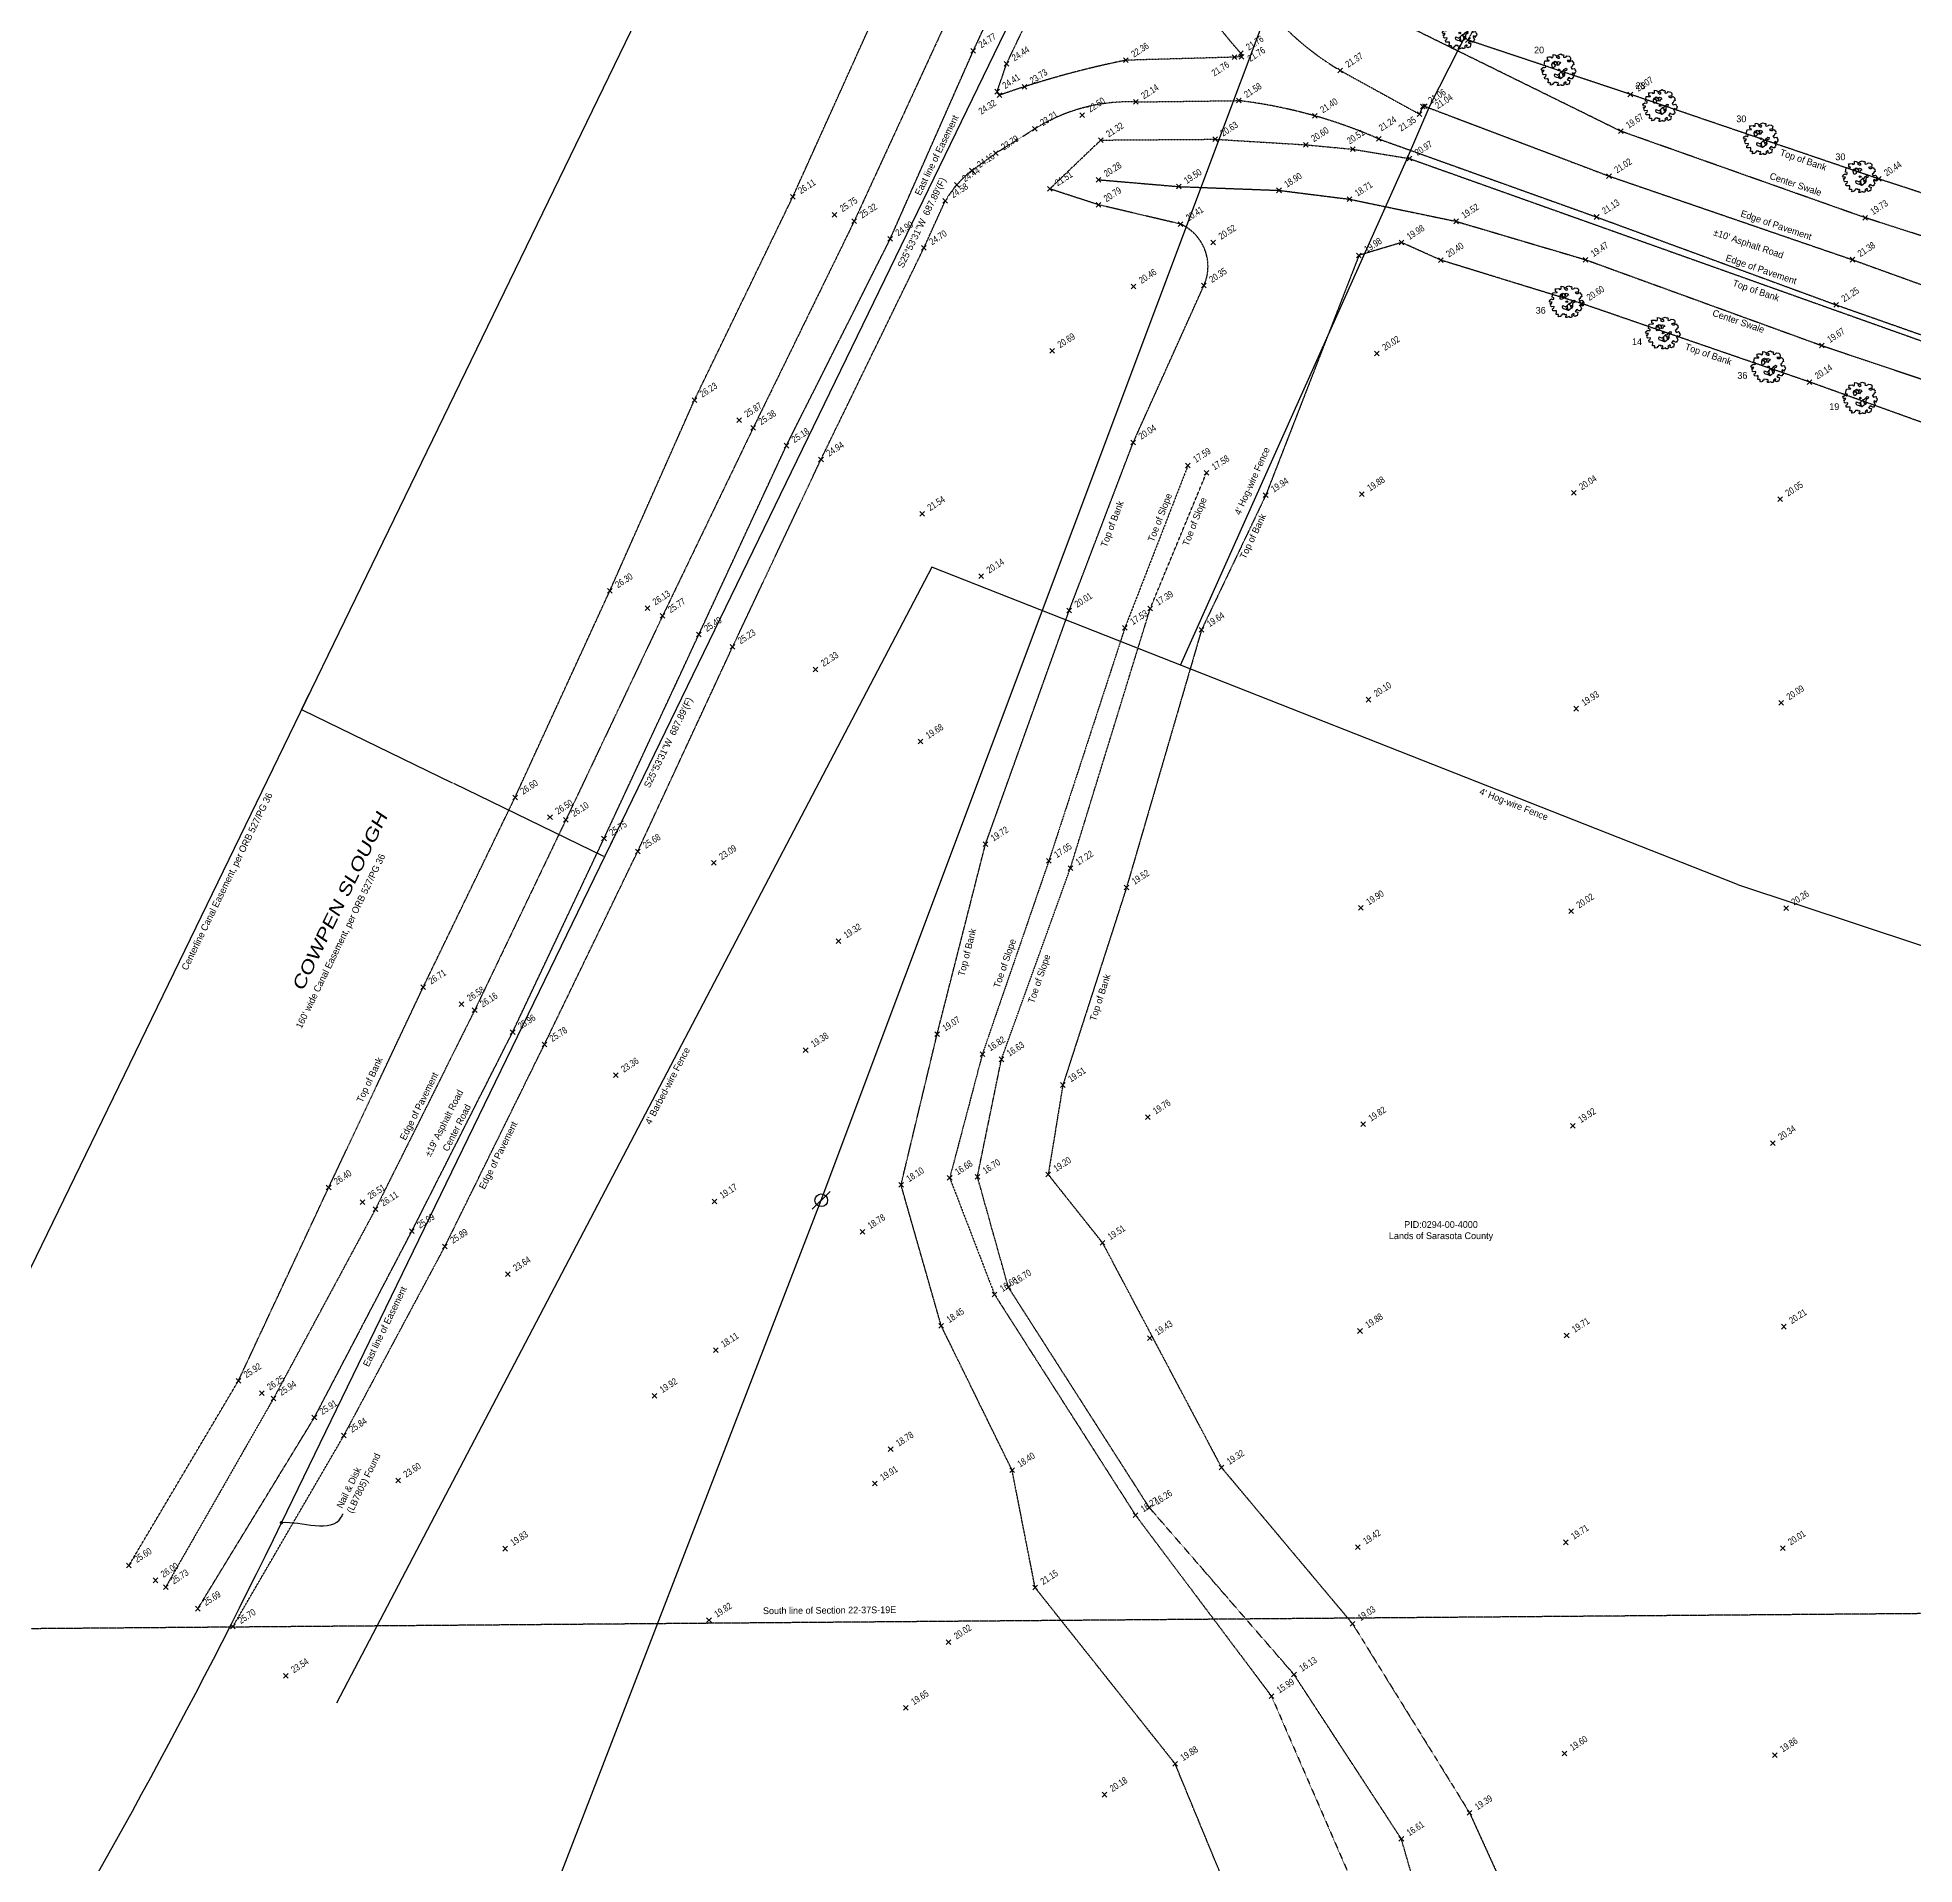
# Model space of a CAD drawing. Header units: inches. Extents: x -625442 to 34963, y -27993 to 66986.
# Drawn here: x -223873 to -218525, y 25550 to 30754 of the extents above; entities that cross this region are included whole.
import ezdxf
from ezdxf.enums import TextEntityAlignment as Align

# ---------------------------------------------------------------- set-up
doc = ezdxf.new("R2010")
doc.units = ezdxf.units.IN
doc.header["$LTSCALE"] = 0.5
doc.header["$MEASUREMENT"] = 0
doc.header["$PDMODE"] = 35
for name, pattern in [('CENTER2', [1.125, 0.75, -0.125, 0.125, -0.125]), ('CENTERX2', [4, 2.5, -0.5, 0.5, -0.5]), ('DASHED2', [0.375, 0.25, -0.125]), ('DIVIDE2', [0.625, 0.25, -0.125, 0, -0.125, 0, -0.125])]:
    doc.linetypes.add(name, pattern=pattern)
for name, color, linetype in [('BOUNDARY', 7, 'Continuous'), ('CL_ROAD', 227, 'CENTER2'), ('CL_SWALE', 227, 'CENTERX2'), ('EASEMENT', 7, 'Continuous'), ('EDGE OF PAVEMENT', 253, 'DASHED2'), ('FENCE', 7, 'FEN_LINE'), ('OVERHEAD WIRE', 251, 'OHE_POWER_LINE'), ('POWER POLE WOODMARK', 2, 'Continuous'), ('SECTION LINE', 101, 'DIVIDE2'), ('SPOT ELEVATION TEXT', 252, 'Continuous'), ('SURVEY MONUMENTS', 1, 'Continuous'), ('TEXT', 7, 'Continuous'), ('TOE OF SLOPE', 36, 'DIVIDE2'), ('TOP OF BANK', 252, 'DASHED2'), ('Trees-Anno', 43, 'Continuous'), ('TreesMARK', 46, 'Continuous')]:
    doc.layers.add(name, color=color, linetype=linetype)
doc.styles.add('BLDG', font='IC-Romans.shx', dxfattribs={"width": 0.8})
doc.styles.add('BRG', font='swissc.ttf', dxfattribs={"width": 1.5, "oblique": 8})
doc.styles.add('ROMANS', font='ROMANS.SHX', dxfattribs={"height": 0.2})
doc.styles.get("Standard").update_dxf_attribs({"font": 'Arial.ttf'})
doc.styles.add('TXT', font='IC-Romans.shx')
doc.linetypes.add('FEN_LINE', pattern='A,0.5,-0.2,[" X ",Standard,S=0.1,R=0,X=-0.1,Y=-0.05],-0.25', length=0.95)
doc.linetypes.add('OHE_POWER_LINE', pattern='A,0.43,["OE",ROMANS,S=0.07,R=0,X=0,Y=-0.036398],0.009979,-0.121091', length=0.56107)
doc.dimstyles.new('20 SCALE', dxfattribs={"dimtxt": 1.6, "dimasz": 2, "dimexe": 0.18, "dimexo": 0.0625, "dimgap": 0.04, "dimtad": 0, "dimdec": 1, "dimzin": 0, "dimdsep": 46, "dimtxsty": 'BLDG', "dimcen": 0.09, "dimaunit": 1, "dimadec": 4, "dimazin": 0, "dimtfac": 1, "dimtdec": 1, "dimtofl": 0, "dimtmove": 2, "dimatfit": 3, "dimfxl": 1, "dimtolj": 1, "dimtzin": 0, "dimarcsym": 0})

# ---------------------------------------------------------------- blocks, each defined once
blk = doc.blocks.new('SPT10')
at = {"color": 0, "linetype": 'Continuous'}
for p, q in [((-0.35, -0.35), (0.35, 0.35)), ((0.35, -0.35), (-0.35, 0.35))]:
    blk.add_line(p, q, dxfattribs=at)
blk = doc.blocks.new('SPT3')
at = {"color": 0, "linetype": 'ByBlock', "const_width": 0.25, "flags": 128}
blk.add_lwpolyline([(-0.125, 0, 1), (0.125, 0, 1)], format="xyb", close=True, dxfattribs=at)
blk = doc.blocks.new('TREE11')
at = {"linetype": 'Continuous'}
for p, q in [((-0.134, 0.178), (-0.184, 0.176)), ((-0.156, 0.177), (-0.179, 0.211)), ((-0.132, 0.24), (-0.134, 0.178)), ((-0.134, 0.178), (-0.103, 0.129)), ((-0.094, 0.242), (-0.047, 0.184)), ((-0.034, 0.247), (-0.058, 0.14)), ((0.006, -0.194), (-0.03, -0.231)), ((0.008, -0.119), (0.006, -0.244)), ((0.008, -0.167), (0.027, -0.23)), ((0.027, -0.23), (0.058, -0.256)), ((0.065, -0.059), (0.113, -0.104)), ((0.096, -0.089), (0.115, -0.156)), ((0.113, -0.104), (0.17, -0.108)), ((0.115, -0.156), (0.157, -0.173)), ((0.141, -0.107), (0.163, -0.133))]:
    blk.add_line(p, q, dxfattribs=at)
for points in [[(-0.04, 0.357), (-0.015, 0.344), (0.008, 0.351), (0.028, 0.361), (0.015, 0.389), (-0.027, 0.402), (-0.019, 0.434), (0.006, 0.451), (0.063, 0.474), (0.102, 0.449), (0.138, 0.447), (0.147, 0.41), (0.136, 0.393), (0.141, 0.378), (0.17, 0.37), (0.196, 0.378), (0.22, 0.391), (0.243, 0.415), (0.313, 0.402), (0.339, 0.381), (0.35, 0.351), (0.344, 0.329), (0.34, 0.28), (0.289, 0.282), (0.248, 0.275), (0.265, 0.252), (0.293, 0.244), (0.328, 0.244), (0.361, 0.265), (0.39, 0.275), (0.412, 0.246), (0.437, 0.224), (0.433, 0.195), (0.446, 0.154), (0.413, 0.148), (0.388, 0.092), (0.354, 0.079), (0.368, 0.058), (0.388, 0.027), (0.422, 0.031), (0.457, 0.043), (0.483, 0.016), (0.474, 0.001), (0.503, -0.026), (0.494, -0.071), (0.476, -0.084), (0.45, -0.136), (0.429, -0.087), (0.398, -0.104), (0.399, -0.119), (0.44, -0.196), (0.432, -0.226), (0.411, -0.238), (0.409, -0.268), (0.363, -0.268), (0.329, -0.255), (0.315, -0.23), (0.28, -0.238), (0.276, -0.273), (0.246, -0.282), (0.266, -0.303), (0.327, -0.315), (0.32, -0.365), (0.306, -0.423), (0.28, -0.423), (0.248, -0.44), (0.207, -0.421), (0.216, -0.36), (0.179, -0.362), (0.166, -0.381), (0.14, -0.4), (0.162, -0.419), (0.138, -0.464), (0.091, -0.464), (0.072, -0.441), (0.001, -0.467), (-0.033, -0.467), (-0.028, -0.422), (-0.003, -0.413), (-0.014, -0.379), (-0.063, -0.389), (-0.062, -0.374), (-0.141, -0.37), (-0.149, -0.404), (-0.177, -0.406), (-0.18, -0.435), (-0.24, -0.45), (-0.26, -0.42), (-0.236, -0.405), (-0.254, -0.38), (-0.315, -0.38), (-0.303, -0.291), (-0.316, -0.259), (-0.349, -0.272), (-0.418, -0.27), (-0.422, -0.212), (-0.383, -0.196), (-0.372, -0.151), (-0.384, -0.142), (-0.455, -0.151), (-0.484, -0.125), (-0.473, -0.106), (-0.49, -0.053), (-0.458, -0.053), (-0.439, -0.033), (-0.432, -0.017), (-0.493, -0.016), (-0.518, 0.028), (-0.497, 0.053), (-0.45, 0.082), (-0.409, 0.069), (-0.382, 0.08), (-0.388, 0.119), (-0.437, 0.131), (-0.412, 0.266), (-0.287, 0.27), (-0.282, 0.283), (-0.337, 0.3), (-0.331, 0.357), (-0.341, 0.379), (-0.305, 0.383), (-0.238, 0.387), (-0.216, 0.358), (-0.176, 0.368), (-0.17, 0.404), (-0.164, 0.459), (-0.113, 0.45), (-0.059, 0.418), (-0.073, 0.387)], [(-0.118, 0.258), (-0.067, 0.236), (-0.022, 0.249), (0.027, 0.23), (0.047, 0.196), (0.015, 0.181), (-0.022, 0.128), (-0.087, 0.145), (-0.114, 0.117), (-0.121, 0.09), (-0.174, 0.064), (-0.194, 0.1), (-0.201, 0.17), (-0.18, 0.224), (-0.136, 0.243)], [(0.014, -0.114), (0.079, -0.044), (0.118, -0.048), (0.163, 0.008), (0.206, 0.048), (0.241, 0.034), (0.227, -0.023), (0.185, -0.025), (0.166, -0.07), (0.171, -0.149), (0.145, -0.196), (0.088, -0.232), (0.048, -0.263), (-0.004, -0.237), (-0.053, -0.224), (-0.108, -0.207), (-0.126, -0.167), (-0.115, -0.115), (-0.029, -0.154)]]:
    blk.add_lwpolyline(points, close=True, dxfattribs=at)
blk.add_circle((0, 0), 0.0248, dxfattribs=at)
blk = doc.blocks.new('SPT28')
at = {"color": 0, "linetype": 'Continuous'}
blk.add_line((0.53, 0.53), (-0.53, -0.53), dxfattribs=at)
blk.add_circle((0, 0), 0.375, dxfattribs=at)
blk = doc.blocks.new('*D740')
at = {"layer": 'DEFPOINTS', "color": 0, "transparency": 16777216}
for p in [(-223099.5, 28883.4), (-222235.9, 28464.2), (-222257.1, 28420.5)]:
    blk.add_point(p, dxfattribs=at)
at = {"layer": 'TEXT', "color": 0, "lineweight": -2, "transparency": 16777216}
for p, q in [((-223099.5, 28883.4), (-223120.8, 28839.6)), ((-223118.9, 28838.9), (-222691.5, 28631.4)), ((-222258.9, 28421.4), (-222686.4, 28628.9)), ((-222235.9, 28464.2), (-222257.2, 28420.4))]:
    blk.add_line(p, q, dxfattribs=at)
at = {"layer": 'TEXT', "color": 0, "transparency": 16777216}
for points in [[(-223118.8, 28839.2), (-223119.1, 28838.6), (-223120.7, 28839.7)], [(-222258.8, 28421.7), (-222259, 28421.1), (-222257.1, 28420.5)]]:
    blk.add_solid(points, dxfattribs=at)
at = {"layer": 'TEXT', "color": 0, "transparency": 16777216, "insert": (-222688.9, 28630.1), "char_height": 1.6, "attachment_point": 5, "rotation": 334.108, "style": 'BLDG'}
blk.add_mtext("\\A1;960.0'", dxfattribs=at)

msp = doc.modelspace()

# ---------------------------------------------------------------- linework, layer by layer
at = {"layer": 'BOUNDARY'}
msp.add_lwpolyline([(-215220.80268, 64043.88481), (-215998.24827, 63093.9977, 0.1626301766), (-218581.27069, 56302.95768), (-219295.33756, 38905.7259, -0.1030827088), (-220436.51138, 34369.63044), (-224041.13928, 26943.56825, -0.0480698895), (-225759.29655, 24128.35616), (-232751.13138, 14816.23434, -0.0821429728), (-235452.61013, 12233.93995), (-236282.58151, 11667.43194, -0.0683606838), (-239075.16348, 10275.42918), (-244667.80823, 8385.33493, -0.0559828453), (-246544.08142, 7977.44989), (-246582.75851, 7973.48282, 0.1646773725), (-250598.35836, 6138.4667), (-251667.98157, 5131.84879, 0.0898707178), (-254097.89113, 1844.09453)], format="xyb", dxfattribs=at)
at = {"layer": 'CL_ROAD'}
msp.add_lwpolyline([(-223415.81911, 26278.85106), (-223083.91425, 26823.08728), (-222806.24996, 27353.88551), (-222518.94764, 27921.17188), (-222258.80252, 28472.3442), (-221988.51302, 29053.4341), (-221739.13905, 29591.55351), (-221443.23432, 30180.54676), (-221206.61389, 30715.9731), (-220956.09777, 31255.70594), (-220702.23985, 31783.04412), (-220442.86979, 32332.66988), (-220184.36452, 32867.21318), (-219907.13214, 33444.93484), (-219647.64983, 33975.56318), (-219370.29159, 34580.98633), (-219150.83267, 35099.35513), (-218926.27925, 35700.16904)], dxfattribs=at)
at = {"layer": 'CL_SWALE'}
for points in [[(-217757.71611, 29919.90593), (-218050.52164, 30043.15983), (-218665.97629, 30240.87365), (-219362.07126, 30487.2471), (-220095.96041, 30848.63522), (-220294.58022, 31029.1237), (-220487.02393, 31226.74397)], [(-220849.64089, 30349.02273), (-220621.10657, 30329.4764), (-220335.73026, 30318.78677), (-220134.57433, 30293.55131), (-219831.16428, 30230.48266), (-219462.34425, 30121.26478), (-218788.77587, 29876.52044), (-218164.97019, 29666.85467), (-217833.99594, 29560.83747)]]:
    msp.add_lwpolyline(points, dxfattribs=at)
at = {"layer": 'EASEMENT'}
msp.add_lwpolyline([(-215255.35094, 62485.96518, 0.1626301766), (-217622.07832, 56263.58777), (-218336.14519, 38866.35599, -0.1030827088), (-219572.87769, 33950.42063), (-223177.50559, 26524.35845, -0.0480698895), (-224991.60308, 23551.94768), (-231983.43791, 14239.82586, -0.0821429728), (-234911.40353, 11441.03679), (-235741.37491, 10874.52878, -0.0683606838), (-238767.79985, 9365.96362), (-244360.4446, 7475.86938, -0.0559828453), (-246446.12912, 7022.46018), (-246484.80621, 7018.49311, 0.1646773725), (-249940.43815, 5439.36656), (-251010.06136, 4432.74865, 0.0898707178), (-253236.49712, 1420.3017)], format="xyb", dxfattribs=at)
at = {"layer": 'EDGE OF PAVEMENT'}
msp.add_lwpolyline([(-219047.19097, 35735.71479), (-219266.52038, 35149.5342), (-219490.39874, 34622.40955), (-219757.16687, 34033.08692), (-220015.72036, 33484.0535), (-220287.13178, 32921.48979), (-220550.24963, 32375.32108), (-220808.97373, 31823.51402), (-221056.61551, 31298.52369), (-221299.30332, 30766.06373), (-221545.93704, 30231.1613), (-221833.59532, 29642.48408), (-222091.71524, 29107.0741), (-222367.26167, 28526.12593), (-222627.15995, 27983.58295), (-222909.837, 27417.01012), (-223200.4082, 26877.48219), (-223507.29575, 26340.46451)], dxfattribs=at)
for points in [[(-221138.64303, 30599.9036), (-221111.91684, 30678.84097), (-220857.57653, 31212.65736), (-220797.023, 31335.03532), (-220783.09287, 31334.06745, 0.0716656975), (-220620.90001, 30948.9858, 0.0460244345), (-220444.79816, 30709.33057), (-220442.34098, 30699.32737), (-220462.54408, 30698.12392), (-220771.82076, 30689.34876, 0.0354238388), (-221131.90356, 30589.81678), (-221138.64303, 30599.9036)], [(-220374.34373, 30843.2301, 0.0874549709), (-220161.5942, 30660.48368), (-219935.17794, 30535.76931), (-219925.64002, 30557.25942), (-219920.39602, 30558.36133), (-219395.53794, 30359.57343), (-218702.02267, 30121.33596), (-218086.39534, 29898.85273)], [(-223316.04759, 26227.6778), (-222999.57587, 26772.30209), (-222711.88929, 27310.64956), (-222428.58954, 27885.51599), (-222162.74071, 28435.54641), (-221892.31426, 29018.27621), (-221640.48566, 29552.46572), (-221347.17646, 30154.8772), (-221286.64485, 30288.69018, -0.0921253929), (-221211.14042, 30374.888), (-221142.48043, 30424.88677), (-221031.04359, 30494.25608, -0.149683944), (-220743.69283, 30570.58593), (-220450.49015, 30574.35917, -0.0738589432), (-220051.21507, 30465.18934), (-219430.7017, 30242.82683), (-218748.36685, 29992.61674), (-218121.80602, 29772.34192), (-217764.08735, 29641.93724, -0.083848998), (-217351.41667, 29371.85008), (-217077.02508, 29113.85756), (-216688.73185, 28741.85482), (-216532.46994, 28555.50208)]]:
    msp.add_lwpolyline(points, format="xyb", dxfattribs=at)
at = {"layer": 'FENCE'}
for points in [[(-220616.49903, 28966.48006), (-219971.99849, 30404.92624), (-219905.24188, 30561.33749), (-219149.78471, 32045.63649)], [(-221324.2805, 29245.15852), (-223020.63574, 26009.28875)], [(-219029.36244, 28341.56854), (-221324.2805, 29245.15852)], [(-219029.36244, 28341.56854), (-215924.19748, 27311.96752)]]:
    msp.add_lwpolyline(points, dxfattribs=at)
at = {"layer": 'OVERHEAD WIRE'}
for points in [[(-221639.83972, 27442.09527), (-219965.50712, 31904.49087)], [(-223373.64107, 22953.34133), (-221639.83972, 27442.09527)]]:
    msp.add_lwpolyline(points, dxfattribs=at)
at = {"layer": 'SECTION LINE'}
msp.add_line((-209577.99515, 26336.05729), (-273965.77837, 25821.4055), dxfattribs=at)
at = {"layer": 'TOE OF SLOPE'}
for points in [[(-220595.21003, 29535.01169), (-220774.68725, 29072.92078), (-220991.28624, 28409.31511), (-221180.75498, 27858.6784), (-221273.87664, 27505.85904), (-221146.03228, 27173.41012), (-220744.76577, 26545.41276), (-220357.36701, 26029.7538), (-220084.48141, 25401.49468), (-220031.41526, 25050.95773), (-220125.27004, 24660.33574), (-220184.07387, 24544.38749), (-220261.30834, 24489.0928), (-220468.04771, 24270.13336), (-220928.65542, 24066.37195), (-221236.2314, 23912.25015), (-221622.07927, 23788.62221), (-221925.67454, 23677.02965), (-222197.41659, 23514.4534), (-222599.70851, 23340.3178), (-222970.9025, 23265.54618), (-223450.40152, 23228.28859), (-224006.06391, 23187.65279)], [(-219877.02206, 25242.6559), (-219987.11821, 25623.24528), (-220292.97928, 26091.40327), (-220705.17068, 26566.82051), (-221106.67147, 27194.63335), (-221194.8403, 27509.23879), (-221126.45899, 27843.63909), (-220930.03757, 28387.91464), (-220702.3299, 29127.9744), (-220542.31275, 29513.87668)]]:
    msp.add_lwpolyline(points, dxfattribs=at)
at = {"layer": 'TOP OF BANK'}
for points in [[(-223612.27716, 26401.52853), (-223300.16494, 26928.04014), (-223043.19454, 27478.21184), (-222773.8487, 28049.01205), (-222512.1303, 28589.69922), (-222242.023, 29177.96393), (-222001.16339, 29720.9616), (-221720.69178, 30300.3233), (-221475.23464, 30843.87838), (-221189.06559, 31376.77666), (-220954.35496, 31885.05895), (-220695.73837, 32433.70202), (-220425.07705, 32975.4574), (-220140.27179, 33540.88554), (-219896.00577, 34089.55894), (-219631.5443, 34681.83316), (-219411.64622, 35199.19626), (-219177.25322, 35776.08766)], [(-217690.01994, 29997.08082), (-218017.28166, 30152.03534), (-218627.02664, 30351.21924), (-219334.72829, 30592.16538), (-219797.21455, 30746.55556), (-219458.15715, 31396.02055)], [(-220988.9032, 30322.87825), (-220843.39035, 30461.94299), (-220517.78956, 30464.32642), (-220259.13811, 30448.58334), (-220125.08382, 30435.88967), (-219963.9464, 30409.40981), (-217789.04588, 29635.02271)]]:
    msp.add_lwpolyline(points, dxfattribs=at)
for points in [[(-220408.47764, 25297.14015), (-220631.67657, 25837.21592), (-221030.40738, 26338.74465), (-221096.15286, 26673.48491), (-221297.93563, 27084.77715), (-221412.42162, 27485.94794), (-221309.62645, 27915.21247), (-221171.81513, 28456.4581), (-220933.20971, 29122.39698), (-220750.77583, 29600.87072), (-220549.59263, 30047.58293, 0.4152409165), (-220616.27817, 30222.62428), (-220849.96298, 30277.64436), (-220988.9032, 30322.87825)], [(-217789.04588, 29635.02271, -1.188819924), (-217869.55986, 29456.38016), (-218204.39056, 29549.92715), (-218824.18793, 29772.75172), (-219474.03546, 29996.51423), (-219874.71984, 30119.89907), (-219986.60247, 30170.10009), (-220107.93616, 30133.54559), (-220373.61444, 29450.15708), (-220556.37759, 29066.95236), (-220770.15552, 28333.11877), (-220951.48204, 27770.39489), (-220993.22096, 27515.25264), (-220838.83387, 27321.12871), (-220499.70647, 26680.84877), (-220126.18476, 26235.7723), (-219792.86543, 25697.37857), (-219658.66047, 25402.1198)]]:
    msp.add_lwpolyline(points, format="xyb", dxfattribs=at)

# ---------------------------------------------------------------- block references
at = {"layer": 'POWER POLE WOODMARK', "xscale": 48, "yscale": 48, "zscale": 48}
msp.add_blockref('SPT28', (-221639.83972, 27442.09527), dxfattribs=at)
at = {"layer": 'SPOT ELEVATION TEXT', "xscale": 19.2, "yscale": 19.2, "zscale": 19.2}
for p in [(-219797.21455, 30746.55556), (-221206.61389, 30715.9731), (-220771.82076, 30689.34876), (-220462.54408, 30698.12392), (-220444.79816, 30709.33057), (-220442.34098, 30699.32737), (-221111.91684, 30678.84097), (-220161.5942, 30660.48368), (-221138.64303, 30599.9036), (-221131.90356, 30589.81678), (-221060.85808, 30613.85766), (-219334.72829, 30592.16538), (-220896.3725, 30533.02286), (-220743.69283, 30570.58593), (-220450.49015, 30574.35917), (-220233.44024, 30530.7897), (-219935.17794, 30535.76931), (-219925.64002, 30557.25942), (-219920.39602, 30558.36133), (-221031.04359, 30494.25608), (-219362.07126, 30487.2471), (-221142.48043, 30424.88677), (-220843.39035, 30461.94299), (-220517.78956, 30464.32642), (-220259.13811, 30448.58334), (-220125.08382, 30435.88967), (-220051.21507, 30465.18934), (-221211.14042, 30374.888), (-219963.9464, 30409.40981), (-221253.38593, 30334.66867), (-220988.9032, 30322.87825), (-220849.64089, 30349.02273), (-220621.10657, 30329.4764), (-220335.73026, 30318.78677), (-219395.53794, 30359.57343), (-218627.02664, 30351.21924), (-221720.69178, 30300.3233), (-221286.64485, 30288.69018), (-220849.96298, 30277.64436), (-220134.57433, 30293.55131), (-221601.91706, 30249.15653), (-221545.93704, 30231.1613), (-220616.27817, 30222.62428), (-219831.16428, 30230.48266), (-219430.7017, 30242.82683), (-218665.97629, 30240.87365), (-221443.23432, 30180.54676), (-221347.17646, 30154.8772), (-220523.07034, 30170.49408), (-219986.60247, 30170.10009), (-220107.93616, 30133.54559), (-219874.71984, 30119.89907), (-219462.34425, 30121.26478), (-218702.02267, 30121.33596), (-220549.59263, 30047.58293), (-220749.95681, 30044.98222), (-219474.03546, 29996.51423), (-218748.36685, 29992.61674), (-220981.86387, 29861.68026), (-220056.65815, 29854.05488), (-218788.77587, 29876.52044), (-218824.18793, 29772.75172), (-222001.16339, 29720.9616), (-221873.95547, 29663.99723), (-221833.59532, 29642.48408), (-221739.13905, 29591.55351), (-220750.77583, 29600.87072), (-221640.48566, 29552.46572), (-220595.21003, 29535.01169), (-220542.31275, 29513.87668), (-219495.66465, 29457.178), (-220373.61444, 29450.15708), (-220099.37882, 29453.69201), (-218908.13849, 29438.97981), (-221352.51586, 29397.62983), (-221184.21534, 29219.69789), (-222242.023, 29177.96393), (-222135.15641, 29128.98869), (-222091.71524, 29107.0741), (-220933.20971, 29122.39698), (-220702.3299, 29127.9744), (-221988.51302, 29053.4341), (-220774.68725, 29072.92078), (-220556.37759, 29066.95236), (-221892.31426, 29018.27621), (-221655.99703, 28954.16345), (-220080.58817, 28868.08398), (-219489.06583, 28842.356), (-218904.76392, 28858.79763), (-221357.20938, 28748.76603), (-222512.1303, 28589.69922), (-222412.52983, 28533.26477), (-222367.26167, 28526.12593), (-222258.80252, 28472.3442), (-221171.81513, 28456.4581), (-222162.74071, 28435.54641), (-221946.2064, 28403.65404), (-220991.28624, 28409.31511), (-220930.03757, 28387.91464), (-220770.15552, 28333.11877), (-220102.16917, 28274.70234), (-219503.53369, 28265.67948), (-218891.03954, 28274.34036), (-221590.81635, 28180.34026), (-222773.8487, 28049.01205), (-222664.33868, 28000.57855), (-222627.15995, 27983.58295), (-222518.94764, 27921.17188), (-221309.62645, 27915.21247), (-222428.58954, 27885.51599), (-221684.17621, 27869.70911), (-221180.75498, 27858.6784), (-221126.45899, 27843.63909), (-222225.07396, 27798.29507), (-220951.48204, 27770.39489), (-220709.71203, 27678.91816), (-220096.11921, 27658.71836), (-219498.25438, 27654.44894), (-218928.61841, 27605.11772), (-221412.42162, 27485.94794), (-221273.87664, 27505.85904), (-221194.8403, 27509.23879), (-220993.22096, 27515.25264), (-223043.19454, 27478.21184), (-222946.99472, 27437.05395), (-221944.16022, 27438.79038), (-222909.837, 27417.01012), (-222806.24996, 27353.88551), (-221522.60136, 27352.32902), (-220838.83387, 27321.12871), (-222711.88929, 27310.64956), (-222532.73763, 27231.78187), (-221146.03228, 27173.41012), (-221106.67147, 27194.63335), (-221297.93563, 27084.77715), (-220104.84069, 27069.74588), (-219516.17425, 27057.14551), (-218897.51699, 27082.02427), (-221940.48018, 27014.86306), (-220703.9954, 27049.42296), (-223300.16494, 26928.04014), (-223233.91421, 26892.86505), (-223200.4082, 26877.48219), (-222115.02363, 26885.28676), (-223083.91425, 26823.08728), (-222999.57587, 26772.30209), (-221441.97679, 26732.78367), (-220499.70647, 26680.84877), (-222845.36032, 26644.16452), (-221486.96209, 26635.24199), (-221096.15286, 26673.48491), (-220744.76577, 26545.41276), (-220705.17068, 26566.82051), (-219518.67838, 26467.72017), (-222540.46995, 26449.73044), (-220111.04794, 26453.8811), (-218900.62306, 26451.42741), (-223612.27716, 26401.52853), (-223536.52724, 26359.58381), (-223507.29575, 26340.46451), (-221030.40738, 26338.74465), (-223415.81911, 26278.85106), (-223316.04759, 26227.6778), (-221959.52524, 26245.74193), (-220126.18476, 26235.7723), (-221277.01401, 26183.4474), (-220292.97928, 26091.40327), (-223165.38098, 26087.3154), (-221398.90112, 25996.3998), (-220357.36701, 26029.7538), (-220631.67657, 25837.21592), (-219521.92543, 25866.37814), (-218923.19339, 25861.85372), (-220832.7731, 25748.97416), (-219792.86543, 25697.37857), (-219987.11821, 25623.24528)]:
    msp.add_blockref('SPT10', p, dxfattribs=at)
at = {"layer": 'SURVEY MONUMENTS', "xscale": 19.2, "yscale": 19.2, "zscale": 19.2}
msp.add_blockref('SPT3', (-223177.74646, 26523.7778), dxfattribs=at)
at = {"layer": 'TreesMARK', "color": 46, "xscale": 96, "yscale": 96, "zscale": 96}
for p in [(-219820.66539, 30766.98755), (-219538.63167, 30661.95338), (-219249.82566, 30560.11152), (-218962.3583, 30465.91626), (-218680.13033, 30357.74619), (-219515.79927, 30001.60314), (-219241.37498, 29912.29138), (-218941.23956, 29816.05641), (-218679.43811, 29727.23296)]:
    msp.add_blockref('TREE11', p, dxfattribs=at)

# ---------------------------------------------------------------- texts
at = {"layer": 'SPOT ELEVATION TEXT', "style": 'BLDG', "width": 0.8}
for s, p in [('24.77', (-221161.50171, 30737.57291)), ('21.76', (-220399.68599, 30730.93038)), ('24.44', (-221066.80466, 30700.44078)), ('22.36', (-220726.70858, 30710.94858)), ('21.76', (-220395.20918, 30698.44535)), ('21.37', (-220116.48202, 30682.08349)), ('24.41', (-221093.53085, 30621.50341)), ('23.73', (-221015.74591, 30635.45747)), ('21.76', (-220497.67901, 30657.25963)), ('20.07', (-219289.61612, 30613.76519)), ('22.14', (-220698.58065, 30592.18574)), ('21.58', (-220405.37797, 30595.95898)), ('21.06', (-219880.52785, 30578.85924)), ('21.04', (-219860.94, 30564.39039)), ('24.32', (-221161.501, 30548.16111)), ('23.21', (-220985.93142, 30515.85589)), ('22.50', (-220851.26032, 30554.62267)), ('21.40', (-220188.32807, 30552.38951)), ('19.67', (-219316.95909, 30508.84692)), ('21.32', (-220798.27818, 30483.5428)), ('20.63', (-220472.67739, 30485.92624)), ('20.60', (-220214.02593, 30470.18315)), ('20.51', (-220112.04822, 30463.90362)), ('21.24', (-220021.39062, 30500.84595)), ('21.35', (-219965.13888, 30500.32292)), ('23.79', (-221097.36826, 30446.48658)), ('20.97', (-219918.83422, 30431.00962)), ('24.44', (-221208.27375, 30356.26848)), ('24.16', (-221166.02824, 30396.48782)), ('20.28', (-220804.52872, 30370.62254)), ('19.50', (-220575.99439, 30351.07621)), ('21.02', (-219350.42577, 30381.17324)), ('20.44', (-218581.91447, 30372.81906)), ('26.11', (-221675.5796, 30321.92311)), ('24.58', (-221241.53268, 30310.28999)), ('21.51', (-220943.79103, 30344.47806)), ('20.79', (-220804.8508, 30299.24418)), ('18.90', (-220290.61808, 30340.38658)), ('18.71', (-220089.46216, 30315.15113)), ('25.75', (-221556.80488, 30270.75634)), ('25.32', (-221500.82486, 30252.76111)), ('20.41', (-220571.16599, 30244.22409)), ('19.52', (-219786.0521, 30252.08247)), ('21.13', (-219385.58953, 30264.42664)), ('19.73', (-218620.86411, 30262.47346)), ('24.90', (-221398.12214, 30202.14657)), ('20.52', (-220477.95817, 30192.09389)), ('19.98', (-219941.49029, 30191.6999)), ('24.70', (-221302.06428, 30176.47701)), ('19.98', (-220062.82399, 30155.1454)), ('20.40', (-219829.60767, 30141.49888)), ('19.47', (-219417.23208, 30142.86459)), ('21.38', (-218656.9105, 30142.93577)), ('20.46', (-220704.84464, 30066.58203)), ('20.35', (-220504.48045, 30069.18274)), ('20.60', (-219428.92329, 30018.11405)), ('21.25', (-218703.25467, 30014.21655)), ('20.69', (-220936.75169, 29883.28008)), ('20.02', (-220011.54597, 29875.65469)), ('19.67', (-218743.66369, 29898.12025)), ('20.14', (-218779.07576, 29794.35153)), ('26.23', (-221956.05121, 29742.56141)), ('25.87', (-221828.84329, 29685.59705)), ('25.38', (-221788.48315, 29664.08389)), ('25.18', (-221694.02688, 29613.15332)), ('20.04', (-220705.66365, 29622.47053)), ('24.94', (-221595.37348, 29574.06553)), ('17.59', (-220550.09786, 29556.6115)), ('17.58', (-220497.20058, 29535.47649)), ('19.94', (-220328.50227, 29471.7569)), ('19.88', (-220054.26664, 29475.29183)), ('20.04', (-219450.55247, 29478.77782)), ('20.05', (-218863.02631, 29460.57963)), ('21.54', (-221307.40369, 29419.22964)), ('20.14', (-221139.10316, 29241.2977)), ('26.30', (-222196.91082, 29199.56374)), ('26.13', (-222090.04424, 29150.5885)), ('25.77', (-222046.60307, 29128.67391)), ('20.01', (-220888.09753, 29143.99679)), ('17.39', (-220657.21772, 29149.57422)), ('25.40', (-221943.40085, 29075.03391)), ('17.53', (-220729.57507, 29094.5206)), ('19.64', (-220511.26541, 29088.55217)), ('25.23', (-221847.20208, 29039.87602)), ('22.33', (-221610.88485, 28975.76327)), ('20.10', (-220035.47599, 28889.68379)), ('19.93', (-219443.95366, 28863.95581)), ('20.09', (-218859.65174, 28880.39744)), ('19.68', (-221312.0972, 28770.36584)), ('26.60', (-222467.01812, 28611.29903)), ('26.50', (-222367.41765, 28554.86458)), ('26.10', (-222322.14949, 28547.72575)), ('25.75', (-222213.69034, 28493.94401)), ('19.72', (-221126.70295, 28478.05791)), ('25.68', (-222117.62854, 28457.14622)), ('23.09', (-221901.09422, 28425.25386)), ('17.05', (-220946.17406, 28430.91493)), ('17.22', (-220884.92539, 28409.51446)), ('19.52', (-220725.04335, 28354.71858)), ('19.90', (-220057.057, 28296.30216)), ('20.02', (-219458.42151, 28287.27929)), ('20.26', (-218845.92737, 28295.94018)), ('19.32', (-221545.70417, 28201.94007)), ('26.71', (-222728.73652, 28070.61186)), ('26.58', (-222619.2265, 28022.17836)), ('26.16', (-222582.04777, 28005.18277)), ('25.96', (-222473.83546, 27942.77169)), ('25.78', (-222383.47737, 27907.1158)), ('19.38', (-221639.06403, 27891.30892)), ('19.07', (-221264.51428, 27936.81229)), ('16.82', (-221135.6428, 27880.27822)), ('16.63', (-221081.34682, 27865.23891)), ('23.36', (-222179.96179, 27819.89488)), ('19.51', (-220906.36986, 27791.99471)), ('19.76', (-220664.59986, 27700.51797)), ('19.82', (-220051.00704, 27680.31817)), ('19.92', (-219453.1422, 27676.04875)), ('20.34', (-218883.50624, 27626.71753)), ('16.68', (-221228.76446, 27527.45886)), ('16.70', (-221149.72813, 27530.8386)), ('19.20', (-220948.10878, 27536.85246)), ('26.40', (-222998.08237, 27499.81165)), ('26.51', (-222901.88255, 27458.65377)), ('19.17', (-221899.04805, 27460.39019)), ('18.10', (-221367.30944, 27507.54775)), ('26.11', (-222864.72483, 27438.60993)), ('25.99', (-222761.13779, 27375.48533)), ('18.78', (-221477.48918, 27373.92884)), ('25.89', (-222666.77712, 27332.24937)), ('19.51', (-220793.7217, 27342.72852)), ('23.64', (-222487.62545, 27253.38169)), ('16.66', (-221100.9201, 27195.00994)), ('16.70', (-221061.55929, 27216.23316)), ('18.45', (-221252.82345, 27106.37696)), ('19.88', (-220059.72852, 27091.34569)), ('20.21', (-218852.40481, 27103.62408)), ('18.11', (-221895.368, 27036.46287)), ('19.43', (-220658.88323, 27071.02278)), ('19.71', (-219471.06207, 27078.74532)), ('25.92', (-223255.05276, 26949.63996)), ('26.25', (-223188.80204, 26914.46487)), ('25.94', (-223155.29603, 26899.082)), ('19.92', (-222069.91146, 26906.88657)), ('25.91', (-223038.80207, 26844.68709)), ('25.84', (-222954.4637, 26793.90191)), ('18.78', (-221396.86461, 26754.38348)), ('23.60', (-222800.24815, 26665.76433)), ('19.91', (-221441.84991, 26656.84181)), ('18.40', (-221051.04068, 26695.08472)), ('19.32', (-220454.59429, 26702.44858)), ('16.27', (-220699.6536, 26567.01257)), ('16.26', (-220660.05851, 26588.42033)), ('19.83', (-222495.35778, 26471.33026)), ('19.42', (-220065.93576, 26475.48091)), ('19.71', (-219473.56621, 26489.31998)), ('20.01', (-218855.51088, 26473.02722)), ('25.60', (-223567.16498, 26423.12834)), ('26.00', (-223491.41506, 26381.18362)), ('25.73', (-223462.18357, 26362.06432)), ('21.15', (-220985.2952, 26360.34446)), ('25.69', (-223370.70693, 26300.45087)), ('25.70', (-223270.93542, 26249.27761)), ('19.82', (-221914.41306, 26267.34174)), ('19.03', (-220081.07259, 26257.37211)), ('20.02', (-221231.90184, 26205.04721)), ('23.54', (-223120.26881, 26108.91522)), ('16.13', (-220247.86711, 26113.00309)), ('19.65', (-221353.78894, 26017.99961)), ('15.99', (-220312.25484, 26051.35361)), ('19.88', (-220586.5644, 25858.81573)), ('19.60', (-219476.81326, 25887.97796)), ('19.86', (-218878.08122, 25883.45353)), ('20.18', (-220787.66092, 25770.57398)), ('19.39', (-219747.75326, 25718.97838)), ('16.61', (-219942.00603, 25644.8451))]:
    msp.add_text(s, height=19.2, rotation=33, dxfattribs=at).set_placement(p, align=Align.CENTER)
at = {"layer": 'TEXT'}
for s, insert, char_height, attachment_point, rotation, style in [('East line of Easement', (-221319.81946, 30423.09129), 19.2, 2, 64.10795562, 'TXT'), ('Top of Bank', (-218904.27329, 30437.08566), 19.2, 1, 341.19819765, 'TXT'), ('S25°53\'31"W  687.89\'(F)', (-221362.23714, 30231.10139), 19.2, 2, 64.10795562, 'TXT'), ('Center Swale', (-218933.50752, 30370.12317), 19.2, 1, 341.19819765, 'TXT'), ('Edge of Pavement', (-219016.02758, 30263.1302), 19.2, 1, 341.19819765, 'TXT'), ("%%P10' Asphalt Road", (-219093.79208, 30209.73121), 19.2, 1, 341.19819765, 'TXT'), ('Edge of Pavement', (-219058.65455, 30136.80567), 19.2, 1, 341.19819765, 'TXT'), ('Top of Bank', (-219038.96755, 30065.0058), 19.2, 1, 341.19819765, 'TXT'), ('Center Swale', (-219096.41869, 29979.945), 19.2, 1, 341.19819765, 'TXT'), ('Top of Bank', (-219174.74594, 29883.41347), 19.2, 1, 341.19819765, 'TXT'), ("4' Hog-wire Fence", (-220463.59808, 29400.06337), 19.2, 1, 65.86507779, 'TXT'), ('Top of Bank', (-220844.83424, 29307.38652), 19.2, 1, 69.12900433, 'TXT'), ('Toe of Slope', (-220710.51817, 29322.63112), 19.2, 1, 68.77371043, 'TXT'), ('Toe of Slope', (-220611.55199, 29310.75409), 19.2, 1, 68.77371043, 'TXT'), ('Top of Bank', (-220448.57479, 29275.27748), 19.2, 1, 64.50196514, 'TXT'), ('S25°53\'31"W  687.89\'(F)', (-222084.4955, 28750.29027), 19.2, 2, 64.10795562, 'TXT'), ("4' Hog-wire Fence", (-219759.63787, 28617.1602), 19.2, 1, 338.5086949, 'TXT'), ('Centerline Canal Easement, per ORB 527/PG 36', (-223463.40679, 28103.71929), 19.2, 1, 64.10795562, 'TXT'), ('COWPEN SLOUGH', (-223027.97979, 28301.78142), 36, 2, 64.10805556, 'BRG'), ("160' wide Canal Easement, per ORB 527/PG 36", (-223137.85404, 27937.75645), 19.2, 1, 64.10795562, 'TXT'), ('Top of Bank', (-221250.79871, 28083.76782), 19.2, 1, 75.71495619, 'TXT'), ('Toe of Slope', (-221149.85676, 28051.22978), 19.2, 1, 71.01215789, 'TXT'), ('Toe of Slope', (-221051.98218, 28007.45093), 19.2, 1, 71.01215789, 'TXT'), ('Top of Bank', (-220875.87151, 27956.88979), 19.2, 1, 72.13950222, 'TXT'), ("4' Barbed-wire Fence", (-222142.85949, 27664.68659), 19.2, 1, 62.33491188, 'TXT'), ('Top of Bank', (-222964.85171, 27726.79144), 19.2, 1, 64.7619854, 'TXT'), ('Edge of Pavement', (-222841.44821, 27619.91109), 19.2, 1, 63.48426853, 'TXT'), ("%%P19' Asphalt Road", (-222770.43452, 27573.12935), 19.2, 1, 63.14005443, 'TXT'), ('Center Road', (-222719.86428, 27588.17564), 19.2, 1, 63.14005443, 'TXT'), ('Edge of Pavement', (-222616.09815, 27480.15271), 19.2, 1, 63.48426853, 'TXT'), ('East line of Easement', (-222891.77466, 27086.75213), 19.2, 2, 64.10795562, 'TXT'), ('Nail & Disk \\P(LB7805) Found ', (-223021.78441, 26571.30775), 19.2, 1, 64.10795562, 'TXT'), ('South line of Section 22-37S-19E', (-221805.86799, 26282.44793), 19.2, 1, 0.45795562, 'TXT')]:
    msp.add_mtext(s, dxfattribs=dict(at, insert=insert, char_height=char_height, attachment_point=attachment_point, rotation=rotation, style=style))
at = {"layer": 'TEXT', "insert": (-219874.12311, 27382.66969), "char_height": 19.2, "attachment_point": 2, "style": 'TXT'}
msp.add_mtext('PID:0294-00-4000\\PLands of Sarasota County', dxfattribs=at)
at = {"layer": 'Trees-Anno', "char_height": 19.2, "attachment_point": 9, "style": 'TXT'}
for s, insert in [('20', (-219580.49258, 30708.62944)), ('28', (-219291.68658, 30606.78757)), ('30', (-219004.21921, 30512.59232)), ('30', (-218721.99125, 30404.42225)), ('36', (-219575.8154, 29967.22541)), ('14', (-219301.39112, 29877.91365)), ('36', (-219001.25569, 29781.67869)), ('19', (-218739.45424, 29692.85523))]:
    msp.add_mtext(s, dxfattribs=dict(at, insert=insert))

# ---------------------------------------------------------------- dimensions: what is measured, and where the dimension line sits
at = {"layer": 'TEXT'}
dim = msp.add_aligned_dim(p1=(-223099.51869, 28883.44476), p2=(-222235.88501, 28464.23496), distance=-48.58532, dimstyle='20 SCALE', override={"dimpost": "<>'"}, dxfattribs=at)
dim.commit()
dim.dimension.update_dxf_attribs({"geometry": '*D740', "text_midpoint": (-222688.91794, 28630.13161)})

# ---------------------------------------------------------------- leaders
at = {"layer": 'TEXT', "path_type": 1}
msp.add_leader([(-223177.50559, 26524.35845), (-223007.13485, 26539.13802), (-223002.00482, 26549.18309)], dimstyle='20 SCALE', dxfattribs=at)

doc.saveas('drawing.dxf')
